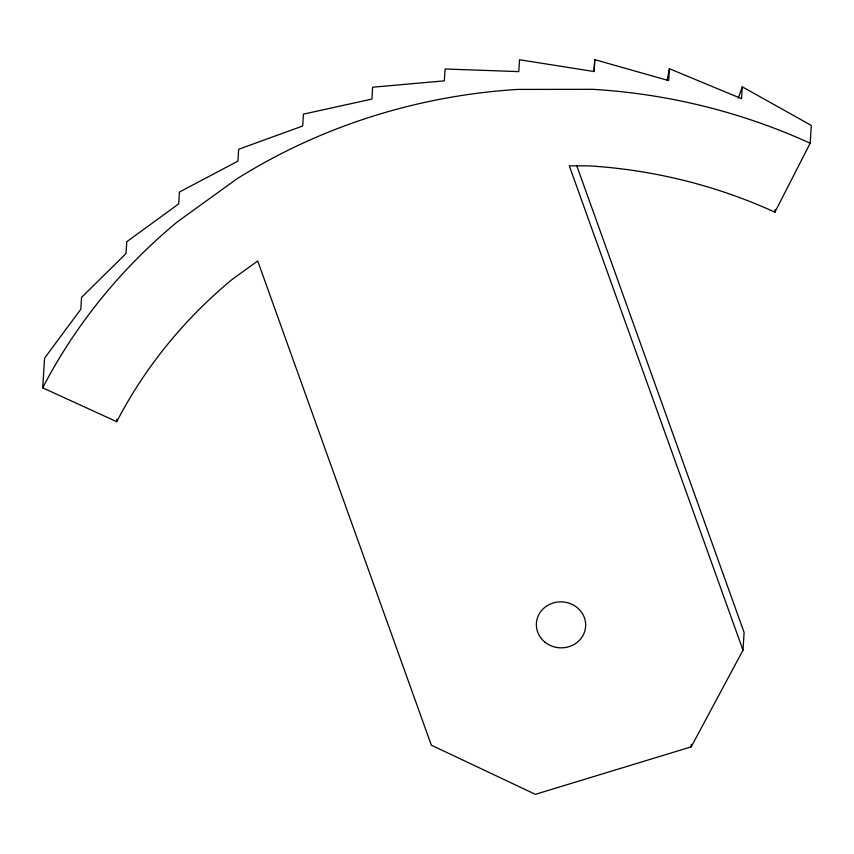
<?xml version="1.0" encoding="UTF-8"?>
<svg xmlns="http://www.w3.org/2000/svg" width="854" height="854" viewBox="0 0 854 854"><rect width="100%" height="100%" fill="white"/><g stroke="black" fill="none" stroke-linecap="round" stroke-linejoin="round"><path stroke-width="1.28" d="M594.096 71.533L594.758 59.663L668.682 80.596L669.429 68.736L741.528 98.669L742.265 86.809L811.3 125.431L810.179 143.237L774.909 212.176A493.206 459.826 3.6 0 0 588.609 165.847L569.308 165.857L742.991 650.225L691.206 746.855L535.383 794.337L431.334 745.179L257.716 260.982L232.416 279.237A493.206 459.826 3.6 0 0 116.742 421.695L42.7 387.844L44.568 358.168L80.81 309.255L81.557 297.384L126.018 253.553L126.766 241.693L178.689 203.903L179.436 192.033L237.914 161.139L238.661 149.269L302.679 125.997L303.426 114.137L371.885 99.085L372.632 87.215L444.336 80.852L445.083 68.982L518.805 71.619L519.552 59.748L594.01 71.533L594.758 59.663M116.742 421.695L116.913 419.122M691.206 746.855L691.366 744.314M742.991 650.225L744.101 632.462L576.728 165.633M774.909 212.176L775.069 209.636M667.113 80.415L669.429 68.736M738.336 98.093L742.265 86.809M42.7 387.844A575.404 536.461 3.6 0 1 177.568 221.698L236.793 178.934A575.404 536.461 3.6 0 1 517.684 89.414L592.9 89.328A575.404 536.461 3.6 0 1 810.179 143.237M544.703 641.952A24.659 22.994 3.6 0 0 585.182 629.611A24.659 22.994 3.6 0 0 553.178 602.977A24.659 22.994 3.6 0 0 544.703 641.952"/></g></svg>
